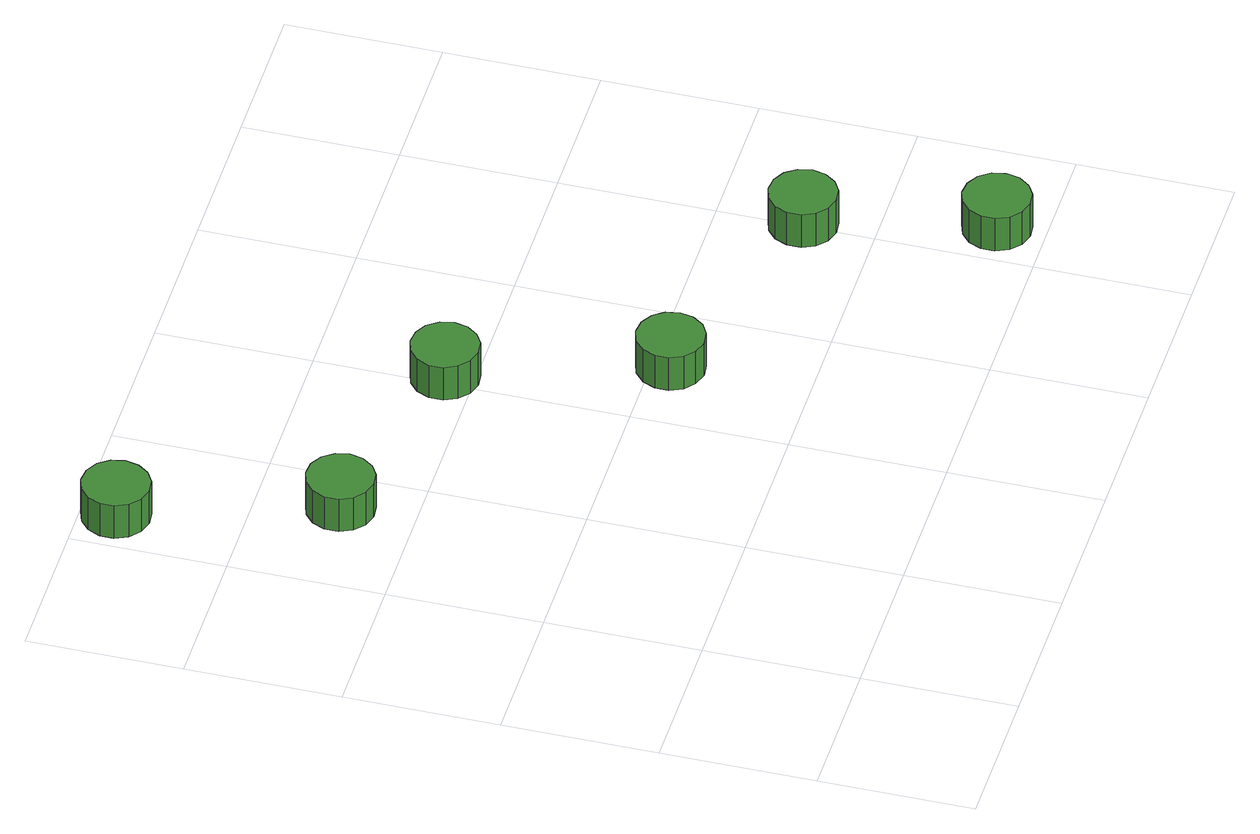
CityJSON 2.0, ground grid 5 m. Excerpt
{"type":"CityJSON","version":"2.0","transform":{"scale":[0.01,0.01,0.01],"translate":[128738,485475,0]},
"CityObjects":{
"tree1":{"type":"SolitaryVegetationObject","attributes":{"function":"something"},"geometry":[{"type":"MultiSurface","lod":"1","boundaries":[[[0,1,2,3,4,5,6,7,8,9,10,11,12,13,14]],[[15,16,17,18,19,20,21,22,23,24,25,26,27,28,29]],[[0,29,28,1]],[[1,28,27,2]],[[2,27,26,3]],[[3,26,25,4]],[[4,25,24,5]],[[5,24,23,6]],[[6,23,22,7]],[[7,22,21,8]],[[8,21,20,9]],[[9,20,19,10]],[[10,19,18,11]],[[11,18,17,12]],[[12,17,16,13]],[[13,16,15,14]],[[14,15,29,0]]]}]},
"tree2":{"type":"SolitaryVegetationObject","attributes":{"function":"something"},"geometry":[{"type":"MultiSurface","lod":"1","boundaries":[[[30,31,32,33,34,35,36,37,38,39,40,41,42,43,44]],[[45,46,47,48,49,50,51,52,53,54,55,56,57,58,59]],[[30,59,58,31]],[[31,58,57,32]],[[32,57,56,33]],[[33,56,55,34]],[[34,55,54,35]],[[35,54,53,36]],[[36,53,52,37]],[[37,52,51,38]],[[38,51,50,39]],[[39,50,49,40]],[[40,49,48,41]],[[41,48,47,42]],[[42,47,46,43]],[[43,46,45,44]],[[44,45,59,30]]]}]},
"tree3":{"type":"SolitaryVegetationObject","attributes":{"function":"something"},"geometry":[{"type":"MultiSurface","lod":"1","boundaries":[[[60,61,62,63,64,65,66,67,68,69,70,71,72,73,74]],[[75,76,77,78,79,80,81,82,83,84,85,86,87,88,89]],[[60,89,88,61]],[[61,88,87,62]],[[62,87,86,63]],[[63,86,85,64]],[[64,85,84,65]],[[65,84,83,66]],[[66,83,82,67]],[[67,82,81,68]],[[68,81,80,69]],[[69,80,79,70]],[[70,79,78,71]],[[71,78,77,72]],[[72,77,76,73]],[[73,76,75,74]],[[74,75,89,60]]]}]},
"tree4":{"type":"SolitaryVegetationObject","attributes":{"function":"something"},"geometry":[{"type":"MultiSurface","lod":"1","boundaries":[[[90,91,92,93,94,95,96,97,98,99,100,101,102,103,104]],[[105,106,107,108,109,110,111,112,113,114,115,116,117,118,119]],[[90,119,118,91]],[[91,118,117,92]],[[92,117,116,93]],[[93,116,115,94]],[[94,115,114,95]],[[95,114,113,96]],[[96,113,112,97]],[[97,112,111,98]],[[98,111,110,99]],[[99,110,109,100]],[[100,109,108,101]],[[101,108,107,102]],[[102,107,106,103]],[[103,106,105,104]],[[104,105,119,90]]]}]},
"tree5":{"type":"SolitaryVegetationObject","attributes":{"function":"something"},"geometry":[{"type":"MultiSurface","lod":"1","boundaries":[[[120,121,122,123,124,125,126,127,128,129,130,131,132,133,134]],[[135,136,137,138,139,140,141,142,143,144,145,146,147,148,149]],[[120,149,148,121]],[[121,148,147,122]],[[122,147,146,123]],[[123,146,145,124]],[[124,145,144,125]],[[125,144,143,126]],[[126,143,142,127]],[[127,142,141,128]],[[128,141,140,129]],[[129,140,139,130]],[[130,139,138,131]],[[131,138,137,132]],[[132,137,136,133]],[[133,136,135,134]],[[134,135,149,120]]]}]},
"tree6":{"type":"SolitaryVegetationObject","attributes":{"function":"something"},"geometry":[{"type":"MultiSurface","lod":"1","boundaries":[[[150,151,152,153,154,155,156,157,158,159,160,161,162,163,164]],[[165,166,167,168,169,170,171,172,173,174,175,176,177,178,179]],[[150,179,178,151]],[[151,178,177,152]],[[152,177,176,153]],[[153,176,175,154]],[[154,175,174,155]],[[155,174,173,156]],[[156,173,172,157]],[[157,172,171,158]],[[158,171,170,159]],[[159,170,169,160]],[[160,169,168,161]],[[161,168,167,162]],[[162,167,166,163]],[[163,166,165,164]],[[164,165,179,150]]]}]}
},
"vertices":[
[221,2380,211],[211,2424,211],[185,2461,211],[146,2483,211],[101,2488,211],[58,2474,211],[25,2444,211],[6,2403,211],[6,2358,211],[25,2316,211],[58,2286,211],[101,2272,211],[146,2277,211],[185,2300,211],[211,2336,211],[211,2336,82],[185,2300,82],[146,2277,82],[101,2272,82],[58,2286,82],[25,2316,82],[6,2358,82],[6,2403,82],[25,2444,82],[58,2474,82],[101,2488,82],[146,2483,82],[185,2461,82],[211,2424,82],[221,2380,82],
[449,1734,195],[439,1778,195],[413,1814,195],[374,1837,195],[329,1841,195],[286,1827,195],[253,1797,195],[234,1756,195],[234,1711,195],[253,1670,195],[286,1640,195],[329,1626,195],[374,1631,195],[413,1653,195],[439,1690,195],[439,1690,66],[413,1653,66],[374,1631,66],[329,1626,66],[286,1640,66],[253,1670,66],[234,1711,66],[234,1756,66],[253,1797,66],[286,1827,66],[329,1841,66],[374,1837,66],[413,1814,66],[439,1778,66],[449,1734,66],
[1116,1585,206],[1106,1629,206],[1080,1666,206],[1041,1688,206],[996,1693,206],[953,1679,206],[920,1649,206],[901,1608,206],[901,1563,206],[920,1522,206],[953,1492,206],[996,1478,206],[1041,1482,206],[1080,1505,206],[1106,1541,206],[1106,1541,77],[1080,1505,77],[1041,1482,77],[996,1478,77],[953,1492,77],[920,1522,77],[901,1563,77],[901,1608,77],[920,1649,77],[953,1679,77],[996,1693,77],[1041,1688,77],[1080,1666,77],[1106,1629,77],[1116,1585,77],
[1357,939,191],[1348,983,191],[1322,1019,191],[1283,1042,191],[1238,1047,191],[1195,1033,191],[1161,1002,191],[1143,961,191],[1143,916,191],[1161,875,191],[1195,845,191],[1238,831,191],[1283,836,191],[1322,858,191],[1348,895,191],[1348,895,62],[1322,858,62],[1283,836,62],[1238,831,62],[1195,845,62],[1161,875,62],[1143,916,62],[1143,961,62],[1161,1002,62],[1195,1033,62],[1238,1047,62],[1283,1042,62],[1322,1019,62],[1348,983,62],[1357,939,62],
[2259,155,182],[2250,199,182],[2223,236,182],[2184,258,182],[2140,263,182],[2097,249,182],[2063,219,182],[2045,178,182],[2045,133,182],[2063,91,182],[2097,61,182],[2140,47,182],[2184,52,182],[2223,75,182],[2250,111,182],[2250,111,53],[2223,75,53],[2184,52,53],[2140,47,53],[2097,61,53],[2063,91,53],[2045,133,53],[2045,178,53],[2063,219,53],[2097,249,53],[2140,263,53],[2184,258,53],[2223,236,53],[2250,199,53],[2259,155,53],
[2099,723,201],[2089,767,201],[2063,804,201],[2024,826,201],[1979,831,201],[1936,817,201],[1903,787,201],[1885,746,201],[1885,701,201],[1903,660,201],[1936,630,201],[1979,616,201],[2024,620,201],[2063,643,201],[2089,679,201],[2089,679,72],[2063,643,72],[2024,620,72],[1979,616,72],[1936,630,72],[1903,660,72],[1885,701,72],[1885,746,72],[1903,787,72],[1936,817,72],[1979,831,72],[2024,826,72],[2063,804,72],[2089,767,72],[2099,723,72]
]}
